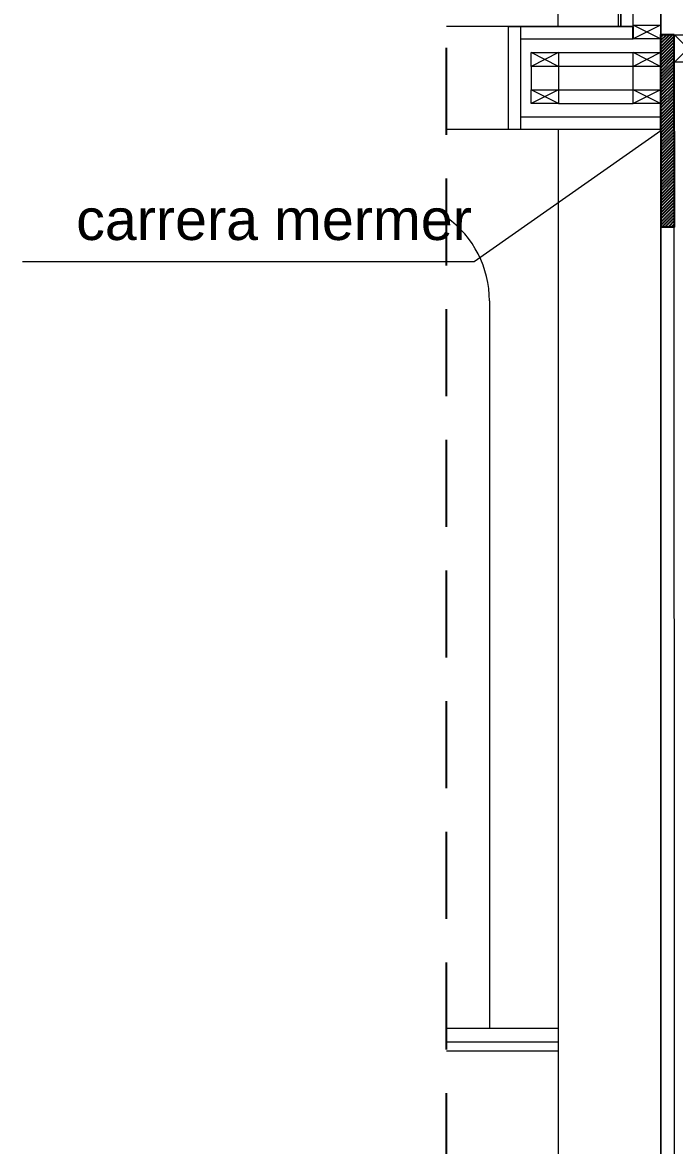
# Model space of a CAD drawing. Header units: millimetres. Extents: x 54215 to 67697, y 23496 to 56611.
# Drawn here: x 55894.2 to 55989.4, y 25345.1 to 25508.9 of the extents above; entities that cross this region are included whole.
import ezdxf

# ---------------------------------------------------------------- set-up
doc = ezdxf.new("R2010")
doc.units = ezdxf.units.MM
doc.linetypes.add('DASHED', pattern=[19.05, 12.7, -6.35])
for name, color, linetype, lineweight in [('no3_ahsap gorunus on ince', 32, 'Continuous', 13), ('no3_cam kesit arka', 141, 'Continuous', 18), ('no3_kutu profil gorunus', 8, 'Continuous', 0), ('no3_kutuprofil kesit', 74, 'Continuous', 18), ('no3_mermer gorunus on', 31, 'Continuous', 15), ('no3_yazı duvar', 152, 'Continuous', 0)]:
    doc.layers.add(name, color=color, linetype=linetype, lineweight=lineweight)
doc.layers.add('no3_ahsap kesit on', color=7, linetype='Continuous', lineweight=20, true_color=0xfca103)
doc.layers.add('no3_tefriş ön ince', color=7, linetype='Continuous', lineweight=18, true_color=0x8c1aff)
doc.styles.get("Standard").update_dxf_attribs({"font": 'arial.ttf'})

# ---------------------------------------------------------------- blocks, each defined once
blk = doc.blocks.new('cephe pasta')
h = blk.add_hatch()
h.set_pattern_fill('ANSI31', color=230, scale=0.1)
h.set_pattern_definition([(45, (6736.7787, 16841.92266), (-0.224506403, 0.224506403), [])])
h.paths.add_polyline_path([(10726.32, 21206.89), (10724.32, 21206.89), (10724.36, 21178.89), (10726.36, 21178.89)])
at = {"color": 231, "lineweight": 15}
blk.add_line((10726.36, 20988.08), (10726.32, 21202.28), dxfattribs=at)
at = {"color": 230}
blk.add_lwpolyline([(10726.32, 21206.89), (10724.32, 21206.89), (10724.36, 21178.89), (10726.36, 21178.89)], close=True, dxfattribs=at)
at = {"color": 231, "lineweight": 15}
blk.add_lwpolyline([(10726.36, 21206.89), (10730.36, 21206.89), (10730.36, 21202.89), (10726.36, 21202.89), (10726.36, 21206.89), (10730.36, 21202.89), (10726.36, 21202.89), (10730.36, 21206.89)], dxfattribs=at)

msp = doc.modelspace()

# ---------------------------------------------------------------- linework, layer by layer
for p, q in [((55983.356, 25506.478), (55983.356, 25508.278)), ((55987.401, 25493.278), (55987.401, 25495.078))]:
    msp.add_line(p, q)
at = {"linetype": 'DASHED'}
msp.add_lwpolyline([(55956.146, 25935.699), (56975.033, 25935.699), (56975.033, 25149.584), (55956.146, 25149.584)], close=True, dxfattribs=at)
at = {"layer": 'no3_ahsap gorunus on ince'}
msp.add_line((55956.146, 25358.963), (55972.401, 25358.963), dxfattribs=at)
at = {"layer": 'no3_ahsap kesit on'}
for p, q in [((55965.156, 25493.278), (55965.156, 25508.278)), ((55965.156, 25508.278), (55983.312, 25508.278)), ((55966.956, 25493.278), (55966.956, 25508.278)), ((55966.956, 25506.478), (55983.356, 25506.478))]:
    msp.add_line(p, q, dxfattribs=at)
msp.add_lwpolyline([(55983.356, 25550.778), (55981.556, 25550.778), (55981.556, 25508.278), (55983.356, 25508.278)], close=True, dxfattribs=at)
for points in [[(55987.401, 25493.278), (55965.156, 25493.278), (55965.156, 25508.278)], [(55987.401, 25495.078), (55966.956, 25495.078), (55966.956, 25508.278)]]:
    msp.add_lwpolyline(points, dxfattribs=at)
at = {"layer": 'no3_cam kesit arka'}
msp.add_lwpolyline([(55981.556, 25550.778), (55981.156, 25550.778), (55981.156, 25508.278), (55981.556, 25508.278)], close=True, dxfattribs=at)
at = {"layer": 'no3_kutu profil gorunus'}
for p, q in [((55972.456, 25504.478), (55983.356, 25504.478)), ((55968.456, 25502.478), (55968.456, 25499.078)), ((55972.456, 25497.078), (55983.356, 25497.078))]:
    msp.add_line(p, q, dxfattribs=at)
msp.add_lwpolyline([(55972.456, 25502.478), (55972.456, 25499.078), (55983.356, 25499.078), (55983.356, 25502.478)], close=True, dxfattribs=at)
at = {"layer": 'no3_kutuprofil kesit'}
for p, q in [((55987.356, 25508.478), (55983.356, 25506.478)), ((55987.356, 25506.478), (55983.356, 25508.478)), ((55972.456, 25504.478), (55968.456, 25502.478)), ((55972.456, 25502.478), (55968.456, 25504.478)), ((55987.356, 25504.478), (55983.356, 25502.478)), ((55987.356, 25502.478), (55983.356, 25504.478)), ((55972.456, 25499.078), (55968.456, 25497.078)), ((55972.456, 25497.078), (55968.456, 25499.078)), ((55987.356, 25499.078), (55983.356, 25497.078)), ((55987.356, 25497.078), (55983.356, 25499.078))]:
    msp.add_line(p, q, dxfattribs=at)
for points in [[(55987.356, 25508.478), (55987.356, 25506.478), (55983.356, 25506.478), (55983.356, 25508.478)], [(55972.456, 25504.478), (55972.456, 25502.478), (55968.456, 25502.478), (55968.456, 25504.478)], [(55987.356, 25504.478), (55987.356, 25502.478), (55983.356, 25502.478), (55983.356, 25504.478)], [(55972.456, 25499.078), (55972.456, 25497.078), (55968.456, 25497.078), (55968.456, 25499.078)], [(55987.356, 25499.078), (55987.356, 25497.078), (55983.356, 25497.078), (55983.356, 25499.078)]]:
    msp.add_lwpolyline(points, close=True, dxfattribs=at)
at = {"layer": 'no3_mermer gorunus on'}
for p, q in [((55956.146, 25362.263), (55972.401, 25362.263)), ((55956.146, 25360.263), (55972.401, 25360.263))]:
    msp.add_line(p, q, dxfattribs=at)
at = {"layer": 'no3_tefriş ön ince'}
for p, q in [((55972.401, 25508.278), (55972.401, 25550.778)), ((55987.401, 25550.778), (55987.401, 25273.278)), ((55987.401, 25273.278), (55987.401, 25550.778)), ((55983.356, 25508.278), (55956.146, 25508.278)), ((55987.401, 25493.278), (55956.146, 25493.278)), ((55972.401, 25493.278), (55972.401, 25273.278)), ((55962.401, 25468.278), (55962.401, 25362.263))]:
    msp.add_line(p, q, dxfattribs=at)
msp.add_arc((55947.401, 25468.278), 15, 0, 54.33873, dxfattribs=at)
at = {"layer": 'no3_yazı duvar'}
msp.add_lwpolyline([(55987.38, 25493.086), (55960.184, 25473.992), (55894.249, 25473.992)], dxfattribs=at)

# ---------------------------------------------------------------- block references
msp.add_blockref('cephe pasta', (45263.041, 4300.2))

# ---------------------------------------------------------------- texts
at = {"layer": 'no3_yazı duvar', "insert": (55899.758, 25483.164), "char_height": 6, "width": 108.02303, "attachment_point": 1}
msp.add_mtext(' carrera mermer', dxfattribs=at)

doc.saveas('drawing.dxf')
